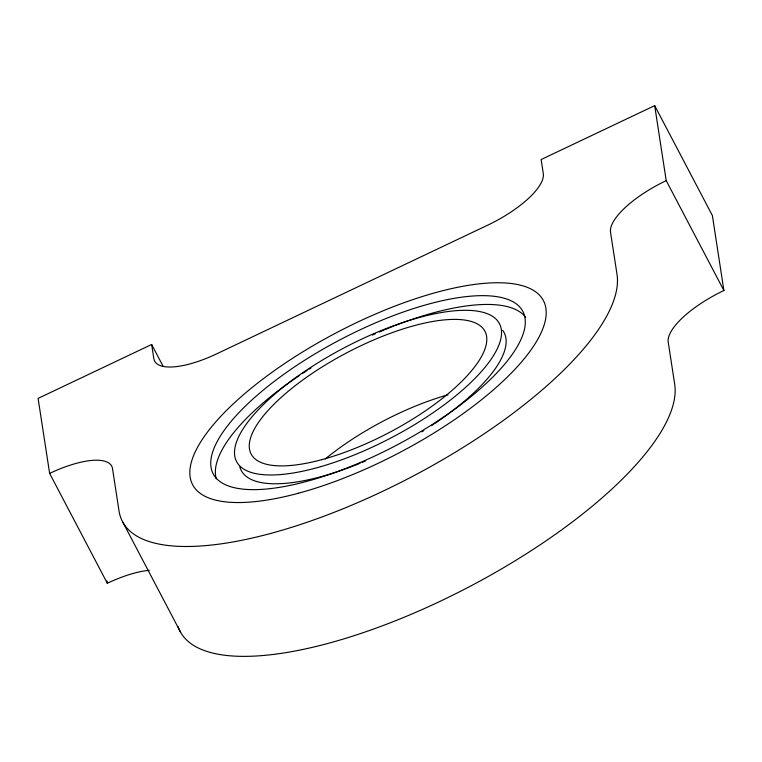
<?xml version="1.0" encoding="UTF-8"?>
<svg xmlns="http://www.w3.org/2000/svg" width="762" height="762" viewBox="0 0 762 762"><rect width="100%" height="100%" fill="white"/><g stroke="black" fill="none" stroke-linecap="round" stroke-linejoin="round"><path stroke-width="1.14" d="M163.182 366.455L151.648 344.481L38.1 398.393L49.635 473.402L107.318 583.273A66.027 22.584 -27.7 0 1 149.323 570.309M178.137 626.697A277.32 94.85 -27.7 0 0 448.656 597.198A277.32 94.85 -27.7 0 0 674.703 384.286L668.217 342.1A66.027 22.584 -27.7 0 1 723.9 290.512L712.365 215.503L654.682 105.632L541.134 159.544L543.296 173.612A66.027 22.584 -27.7 0 1 487.613 225.2L216.703 353.835A66.027 22.584 -27.7 0 1 153.81 358.54L151.648 344.481M654.682 105.632L666.217 180.642L723.9 290.512M122.873 522.284L180.556 632.155M106.956 580.93L107.318 583.273M666.217 180.642A66.027 22.584 -27.7 0 0 610.533 232.229L617.02 274.415A277.32 94.85 -27.7 0 1 383.162 491.09A277.32 94.85 -27.7 0 1 119.015 510.883L112.528 468.687A66.027 22.584 -27.7 0 0 49.635 473.402M325.241 459A132.055 45.168 -27.7 0 1 447.98 394.821M216.275 478.831A174.841 59.798 -27.7 0 1 299.304 375.561M302.238 373.609A174.841 59.798 -27.7 0 1 307.191 370.38M309.086 369.17A174.841 59.798 -27.7 0 1 310.906 368.017M372.447 335.051A174.841 59.798 -27.7 0 1 375.409 333.727M379.362 332.003A174.841 59.798 -27.7 0 1 384.296 329.908M385.277 329.498A174.841 59.798 -27.7 0 1 394.011 325.974M395.097 325.555A174.841 59.798 -27.7 0 1 525.637 317.325M502.691 330.26A148.428 50.768 -27.7 0 1 434.245 423.834M433.311 424.463A148.428 50.768 -27.7 0 1 431.435 425.701M423.796 430.587A148.428 50.768 -27.7 0 1 421.853 431.797M365.36 461.058A148.428 50.768 -27.7 0 1 362.226 462.382M360.14 463.239A148.428 50.768 -27.7 0 1 345.624 468.84M344.595 469.211A148.428 50.768 -27.7 0 1 239.811 466.868M298.523 493.214A198.082 67.751 -27.7 0 0 544.859 303.99A198.082 67.751 -27.7 0 0 260.671 380.743A198.082 67.751 -27.7 0 0 298.523 493.214M313.687 479.431A174.841 59.798 -27.7 0 0 523.008 311.734A174.841 59.798 -27.7 0 0 267.367 386.772A174.841 59.798 -27.7 0 0 313.687 479.431M321.755 459.667A132.055 45.168 -27.7 0 0 485.908 333.518A132.055 45.168 -27.7 0 0 296.399 384.762A132.055 45.168 -27.7 0 0 321.755 459.667M321.212 466.525A148.428 50.768 -27.7 0 0 499.72 324.202A148.428 50.768 -27.7 0 0 283.131 387.21A148.428 50.768 -27.7 0 0 321.212 466.525"/></g></svg>
